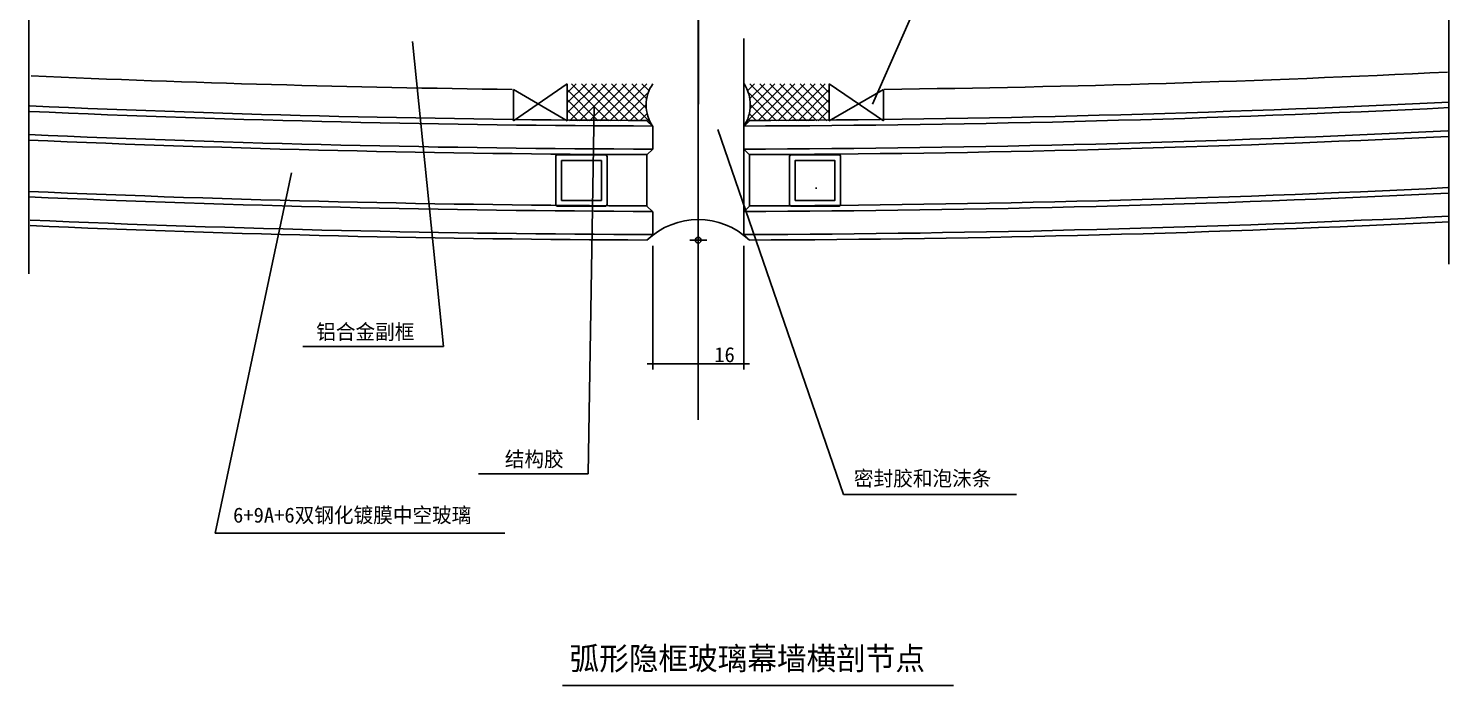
# Model space of a CAD drawing. Header units: metres. Extents: x 3031 to 3281, y 3473 to 3762.
# Drawn here: x 3031.2 to 3280.7, y 3473.5 to 3588.9 of the extents above; entities that cross this region are included whole.
import ezdxf

# ---------------------------------------------------------------- set-up
doc = ezdxf.new("R2010")
doc.units = ezdxf.units.M
for name, color, linetype in [('1', 1, 'Continuous'), ('2', 3, 'Continuous'), ('3', 5, 'Continuous'), ('4', 4, 'Continuous'), ('ALUMINUM-H', 8, 'Continuous'), ('DIM', 4, 'Continuous'), ('FRAME', 157, 'Continuous'), ('SMPEN_THICK', 7, 'Continuous')]:
    doc.layers.add(name, color=color, linetype=linetype)

# ---------------------------------------------------------------- blocks, each defined once
blk = doc.blocks.new('mp')
at = {"color": 1}
for p, q in [((-1.5, 0), (1.5, 0)), ((0, 1.5), (0, -1.5))]:
    blk.add_line(p, q, dxfattribs=at)
blk.add_circle((0, 0), 0.5, dxfattribs=at)
blk = doc.blocks.new('_OBLIQUE')
blk.add_line((-0.68, 0), (0.68, 0))

msp = doc.modelspace()

# ---------------------------------------------------------------- hatches: boundary and pattern name
at = {"layer": '3'}
h = msp.add_hatch(dxfattribs=at)
h.set_pattern_fill('AR-SAND', scale=0.5)
h.paths.add_polyline_path([(3131.81, 3565.72), (3124.81, 3565.72), (3124.81, 3558.72), (3131.81, 3558.72)])
h = msp.add_hatch(dxfattribs=at)
h.set_pattern_fill('NET', scale=10)
h.paths.add_polyline_path([(3139.81, 3566.72), (3132.81, 3566.72), (3132.81, 3557.72), (3139.81, 3557.72)])
h = msp.add_hatch(dxfattribs=at)
h.set_pattern_fill('NET', scale=10)
h.paths.add_polyline_path([(3157.81, 3566.72), (3164.81, 3566.72), (3164.81, 3557.72), (3157.81, 3557.72)])
h = msp.add_hatch(dxfattribs=at)
h.set_pattern_fill('AR-SAND', scale=0.5)
h.paths.add_polyline_path([(3165.81, 3565.72), (3172.81, 3565.72), (3172.81, 3558.72), (3165.81, 3558.72)])

# ---------------------------------------------------------------- linework, layer by layer
for p, q in [((3148.81, 3747.41), (3148.81, 3520.18)), ((3280.55, 3615.95), (3280.55, 3547.51)), ((3031.3, 3612.26), (3031.3, 3545.8)), ((3124.98, 3473.48), (3193.63, 3473.48))]:
    msp.add_line(p, q)
at = {"layer": '1'}
for radius, start, end in [(2679.97, 267.49, 269.83), (2679.97, 270.17, 272.82), (2684.03, 267.49, 269.83), (2684.03, 270.17, 272.81), (2694.97, 267.5, 269.83), (2694.97, 270.17, 272.8), (2699.03, 267.51, 269.83), (2699.03, 270.17, 272.8)]:
    msp.add_arc((3148.81, 6251.74), radius, start, end, dxfattribs=at)
at = {"layer": '2'}
for p, q in [((3140.81, 3550.72), (3140.81, 3529.03)), ((3156.81, 3550.72), (3156.81, 3529.03)), ((3156.81, 3530.03), (3140.81, 3530.03))]:
    msp.add_line(p, q, dxfattribs=at)
for start, end in [(267.49, 269.3), (270.7, 272.82)]:
    msp.add_arc((3148.81, 6251.74), 2673.72, start, end, dxfattribs=at)
at = {"layer": '3'}
for points in [[(3132.81, 3558.02), (3132.81, 3566.42, 0.41), (3132.51, 3566.72), (3124.06, 3566.72, 0.41), (3123.81, 3566.47), (3123.81, 3557.97, 0.41), (3124.06, 3557.72), (3132.51, 3557.72, 0.41)], [(3164.81, 3558.02), (3164.81, 3566.42, -0.41), (3165.11, 3566.72), (3173.56, 3566.72, -0.41), (3173.81, 3566.47), (3173.81, 3557.97, -0.41), (3173.56, 3557.72), (3165.11, 3557.72, -0.41)]]:
    msp.add_lwpolyline(points, format="xyb", close=True, dxfattribs=at)
for points in [[(3131.81, 3558.72), (3131.81, 3565.72), (3124.81, 3565.72), (3124.81, 3558.72)], [(3165.81, 3558.72), (3165.81, 3565.72), (3172.81, 3565.72), (3172.81, 3558.72)]]:
    msp.add_lwpolyline(points, close=True, dxfattribs=at)
at = {"layer": '4'}
for p, q in [((3116.35, 3572.72), (3125.81, 3579.22)), ((3116.35, 3578.22), (3116.35, 3572.72)), ((3125.81, 3572.72), (3116.35, 3578.22)), ((3125.81, 3579.22), (3125.81, 3572.72)), ((3125.81, 3577.63), (3127.4, 3579.22)), ((3125.81, 3575.86), (3129.17, 3579.22)), ((3125.81, 3574.09), (3130.94, 3579.22)), ((3125.81, 3578.19), (3131.27, 3572.72)), ((3126.21, 3572.72), (3132.71, 3579.22)), ((3126.54, 3579.22), (3133.04, 3572.72)), ((3127.97, 3572.72), (3134.47, 3579.22)), ((3128.31, 3579.22), (3134.81, 3572.72)), ((3129.74, 3572.72), (3136.24, 3579.22)), ((3130.08, 3579.22), (3136.58, 3572.72)), ((3131.51, 3572.72), (3138.01, 3579.22)), ((3131.85, 3579.22), (3138.35, 3572.72)), ((3133.28, 3572.72), (3139.78, 3579.22)), ((3133.61, 3579.22), (3140.44, 3572.4)), ((3135.05, 3572.72), (3139.9, 3577.58)), ((3135.38, 3579.22), (3139.72, 3574.89)), ((3137.15, 3579.22), (3139.73, 3576.64)), ((3138.92, 3579.22), (3140.05, 3578.09)), ((3164.01, 3579.22), (3157.18, 3572.4)), ((3158.7, 3579.22), (3157.57, 3578.09)), ((3162.57, 3572.72), (3157.72, 3577.58)), ((3164.34, 3572.72), (3157.84, 3579.22)), ((3160.47, 3579.22), (3157.89, 3576.64)), ((3162.24, 3579.22), (3157.9, 3574.89)), ((3165.77, 3579.22), (3159.27, 3572.72)), ((3166.11, 3572.72), (3159.61, 3579.22)), ((3167.54, 3579.22), (3161.04, 3572.72)), ((3167.88, 3572.72), (3161.38, 3579.22)), ((3169.31, 3579.22), (3162.81, 3572.72)), ((3169.65, 3572.72), (3163.15, 3579.22)), ((3171.08, 3579.22), (3164.58, 3572.72)), ((3171.41, 3572.72), (3164.91, 3579.22)), ((3171.81, 3578.19), (3166.34, 3572.72)), ((3171.81, 3574.09), (3166.68, 3579.22)), ((3171.81, 3575.86), (3168.45, 3579.22)), ((3171.81, 3577.63), (3170.22, 3579.22)), ((3171.81, 3579.22), (3171.81, 3572.72)), ((3181.35, 3572.72), (3171.81, 3579.22)), ((3171.81, 3572.72), (3181.35, 3578.22)), ((3181.35, 3578.22), (3181.35, 3572.72)), ((3125.81, 3576.42), (3129.51, 3572.72)), ((3136.81, 3572.72), (3139.67, 3575.58)), ((3160.81, 3572.72), (3157.95, 3575.58)), ((3171.81, 3576.42), (3168.11, 3572.72)), ((3125.81, 3574.65), (3127.74, 3572.72)), ((3125.81, 3572.89), (3125.97, 3572.72)), ((3138.58, 3572.72), (3139.87, 3574.01)), ((3140.08, 3572.45), (3140.31, 3572.68)), ((3140.08, 3572.45), (3140.31, 3572.68)), ((3157.54, 3572.45), (3157.31, 3572.68)), ((3159.04, 3572.72), (3157.75, 3574.01)), ((3171.81, 3574.65), (3169.88, 3572.72)), ((3171.81, 3572.89), (3171.65, 3572.72))]:
    msp.add_line(p, q, dxfattribs=at)
for centre, radius, start, end in [((3146.3, 3575.45), 6.63, 145.29, 214.15), ((3151.13, 3575.5), 6.82, 326.38, 33.05), ((3148.81, 3542.37), 12.98, 46.1, 133.9)]:
    msp.add_arc(centre, radius, start, end, dxfattribs=at)
at = {"layer": 'ALUMINUM-H'}
for p, q in [((3148.81, 3581.21), (3148.81, 3614.64)), ((3148.85, 3592.72), (3148.85, 3575.6)), ((3156.81, 3552.72), (3156.81, 3587.15))]:
    msp.add_line(p, q, dxfattribs=at)
at = {"layer": 'DIM'}
for p, q in [((3098.65, 3586.65), (3104.1, 3533.03)), ((3130.51, 3575.26), (3129.47, 3510.67)), ((3152.27, 3571.18), (3174.3, 3507.08)), ((3077.39, 3563.55), (3063.98, 3500.28)), ((3104.1, 3533.03), (3079.37, 3533.03)), ((3129.47, 3510.67), (3110.21, 3510.67)), ((3204.65, 3507.08), (3174.3, 3507.08)), ((3114.83, 3500.28), (3063.98, 3500.28))]:
    msp.add_line(p, q, dxfattribs=at)
msp.add_lwpolyline([(3179.42, 3575.63), (3195.36, 3611.88), (3216.65, 3611.88)], dxfattribs=at)
at = {"layer": 'FRAME'}
for p, q in [((3139.81, 3572.72), (3140.81, 3571.72)), ((3157.81, 3572.72), (3156.81, 3571.72)), ((3140.81, 3571.72), (3140.81, 3567.72)), ((3156.81, 3571.72), (3156.81, 3567.72)), ((3140.81, 3567.72), (3139.81, 3566.72)), ((3156.81, 3567.72), (3157.81, 3566.72)), ((3139.81, 3566.72), (3139.81, 3557.72)), ((3157.81, 3566.72), (3157.81, 3557.72)), ((3139.81, 3557.72), (3140.81, 3556.72)), ((3157.81, 3557.72), (3156.81, 3556.72)), ((3140.81, 3556.72), (3140.81, 3552.72)), ((3156.81, 3556.72), (3156.81, 3552.72)), ((3140.81, 3552.72), (3139.81, 3551.72)), ((3156.81, 3552.72), (3157.81, 3551.72))]:
    msp.add_line(p, q, dxfattribs=at)
for radius, start, end in [(2679, 267.49, 269.81), (2679, 270.19, 272.82), (2685, 267.49, 269.81), (2685, 270.19, 272.81), (2694, 267.5, 269.81), (2694, 270.19, 272.8), (2700, 267.51, 269.81), (2700, 270.19, 272.8)]:
    msp.add_arc((3148.81, 6251.74), radius, start, end, dxfattribs=at)

# ---------------------------------------------------------------- block references
msp.add_blockref('mp', (3148.81, 3551.72))
at = {"layer": '2', "xscale": 1.46, "yscale": 1.46, "zscale": 1.46, "rotation": 180}
msp.add_blockref('_OBLIQUE', (3140.81, 3530.03), dxfattribs=at)
at = {"layer": '2', "xscale": 1.46, "yscale": 1.46, "zscale": 1.46}
msp.add_blockref('_OBLIQUE', (3156.81, 3530.03), dxfattribs=at)

# ---------------------------------------------------------------- texts
at = {"layer": '2', "insert": (3151.62, 3532.95), "char_height": 2.65, "attachment_point": 1}
msp.add_mtext('\\A1;16', dxfattribs=at)
at = {"layer": 'DIM'}
for s, p in [('铝合金副框', (3081.75, 3534.3)), ('结构胶', (3114.85, 3511.94)), ('密封胶和泡沫条', (3176.14, 3508.56)), ('6+9A+6双钢化镀膜中空玻璃', (3067.15, 3502.11))]:
    msp.add_text(s, height=2.65, dxfattribs=at).set_placement(p)
at = {"layer": 'SMPEN_THICK', "insert": (3126.22, 3480.24), "char_height": 4, "attachment_point": 1}
msp.add_mtext('弧形隐框玻璃幕墙横剖节点', dxfattribs=at)

doc.saveas('drawing.dxf')
